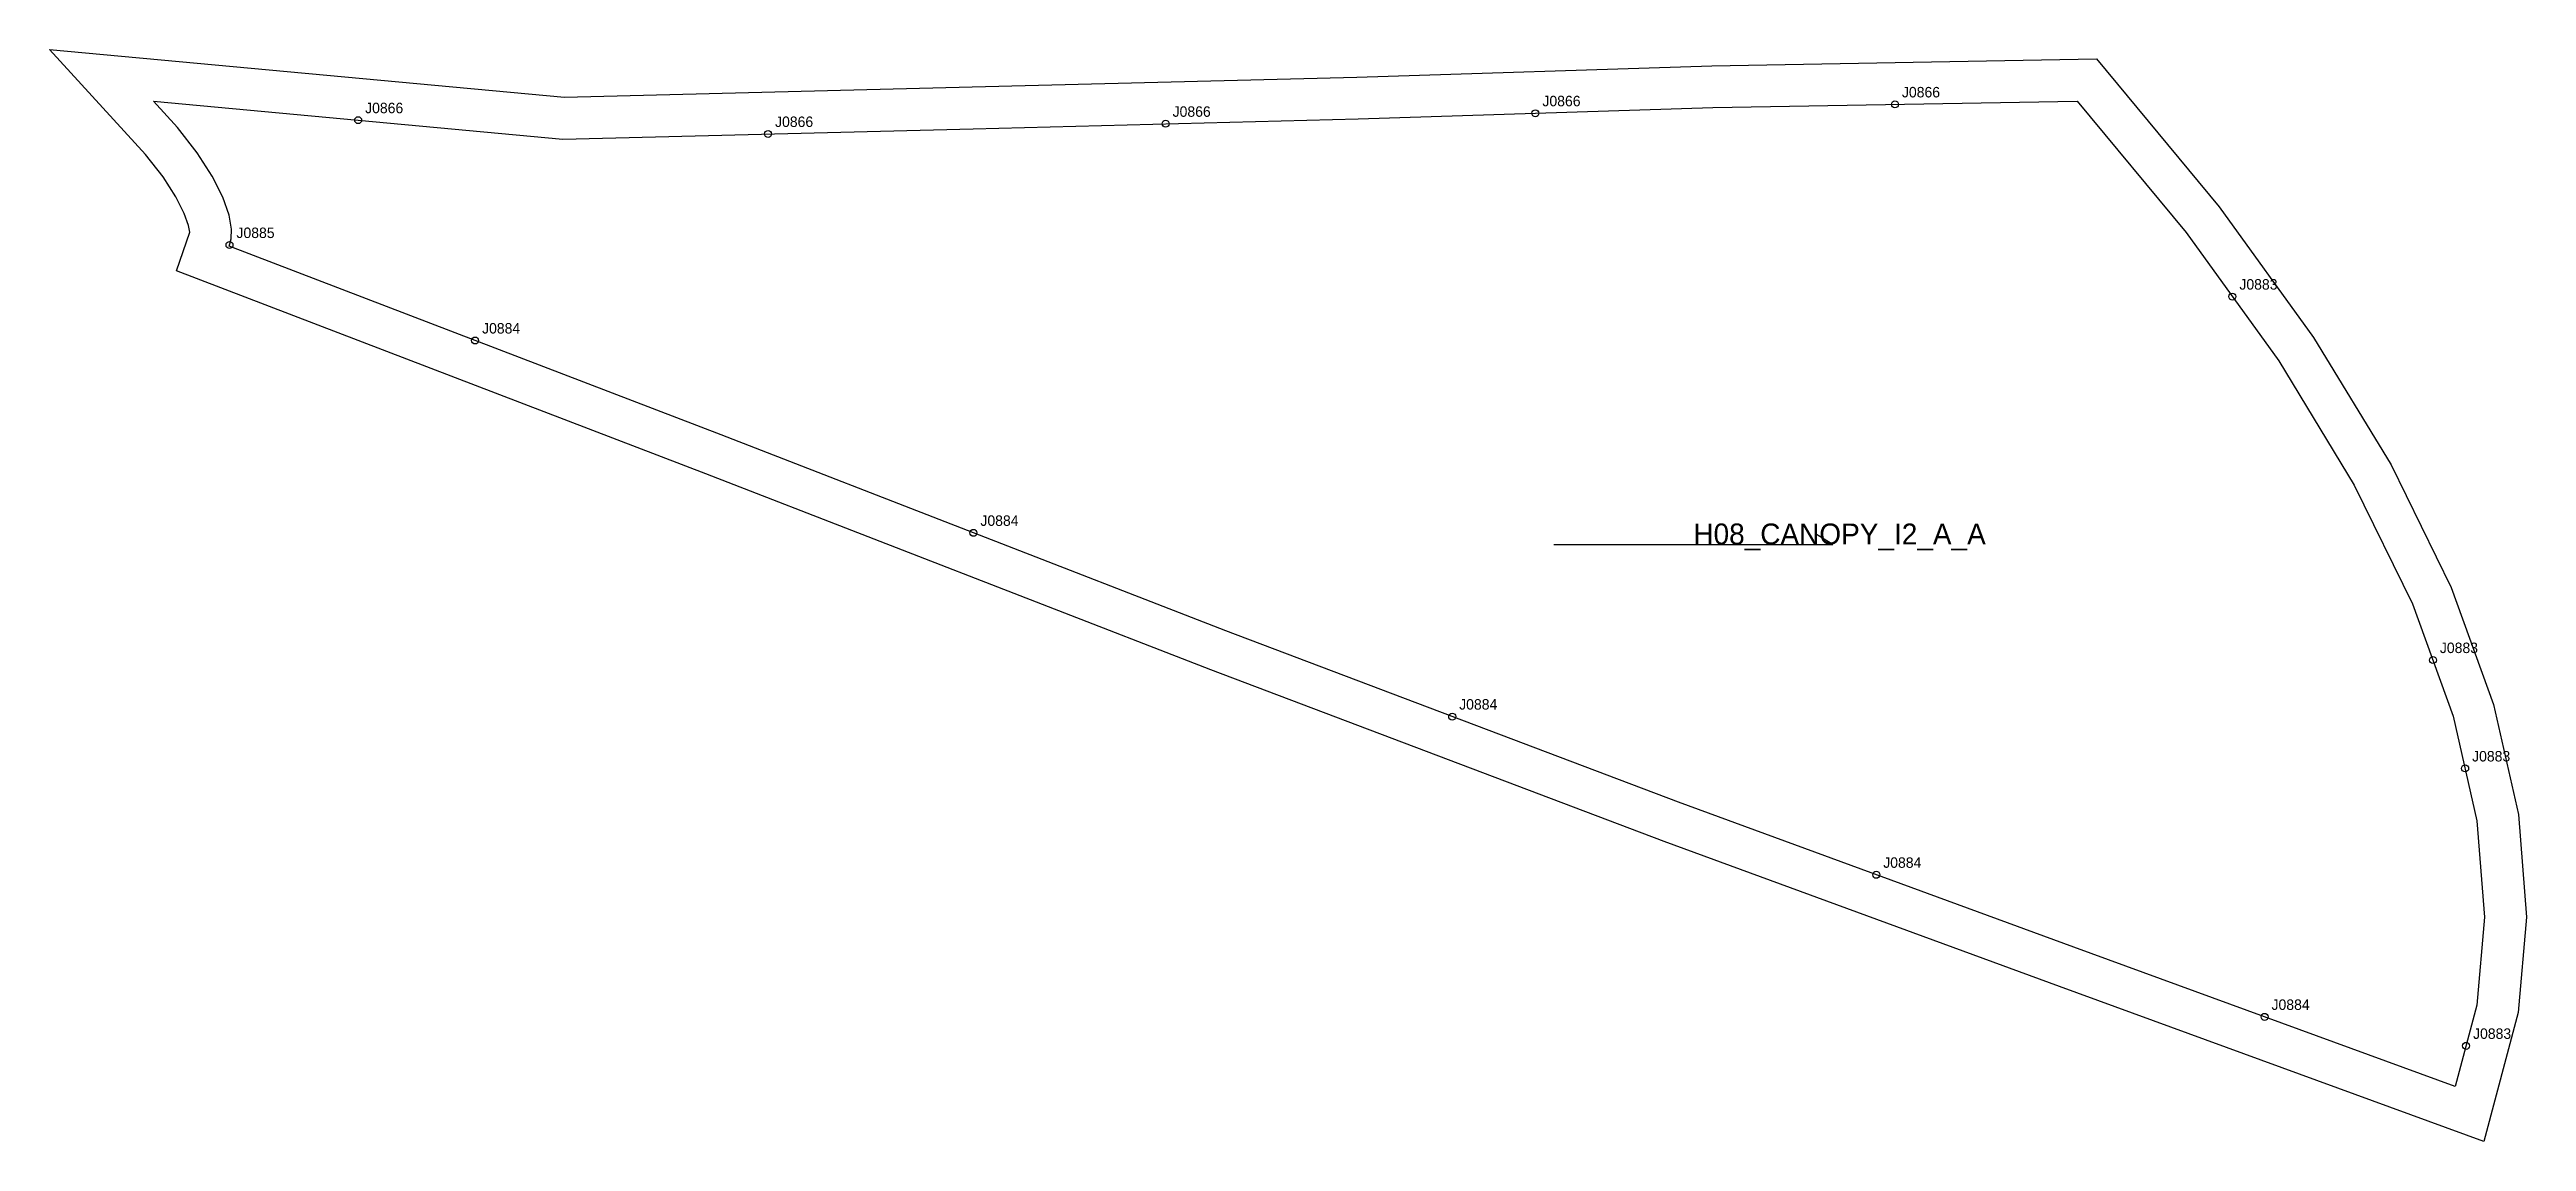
# Model space of a CAD drawing. Header units: millimetres. Extents: x -30 to 680, y -298 to 15.
import ezdxf

# ---------------------------------------------------------------- set-up
doc = ezdxf.new("R2010")
doc.units = ezdxf.units.MM
for name, color, linetype in [('CUT', 1, 'Continuous'), ('GRAIN', 3, 'Continuous'), ('LABEL', 7, 'Continuous'), ('NOTCH', 2, 'Continuous'), ('SEW', 5, 'Continuous')]:
    doc.layers.add(name, color=color, linetype=linetype)

msp = doc.modelspace()

# ---------------------------------------------------------------- linework, layer by layer
at = {"layer": 'CUT'}
msp.add_lwpolyline([(-29.77, 14.81), (117.85, 1.12), (234.76, 4.09), (345.08, 6.93), (446.86, 10.15), (557.13, 12.1), (592.34, -30.28), (619.42, -67.81), (641.62, -104.32), (658.83, -139.48), (671, -172.99), (678.15, -204.57), (680.45, -234.03), (678.1, -261.35), (668.23, -298.35), (546.56, -253.93), (433.15, -212.33), (303.2, -163.1), (158.45, -106.91), (6.65, -48.63), (10.41, -37.55), (10.09, -35.7), (8.86, -32.2), (6.46, -27.44), (2.78, -21.74), (-2.24, -15.34), (-29.77, 14.81)], close=True, dxfattribs=at)
at = {"layer": 'GRAIN'}
for p, q in [((401.57, -127.13), (481.57, -127.13)), ((481.57, -127.13), (476.57, -124.13))]:
    msp.add_line(p, q, dxfattribs=at)
at = {"layer": 'NOTCH'}
for centre in [(499.37, -0.92), (58.72, -5.45), (290.25, -6.48), (396.29, -3.46), (176.26, -9.4), (21.83, -41.25), (596.13, -56.04), (92.25, -68.64), (235.14, -123.8), (653.62, -160.28), (372.42, -176.49), (662.86, -191.37), (494.01, -221.87), (605.35, -262.62), (663.13, -270.93)]:
    msp.add_circle(centre, 1, dxfattribs=at)
at = {"layer": 'SEW'}
msp.add_lwpolyline([(0, 0), (117.45, -10.89), (235.07, -7.9), (345.42, -5.07), (447.16, -1.84), (551.58, 0), (582.85, -37.63), (609.41, -74.45), (631.09, -110.08), (647.77, -144.18), (659.46, -176.37), (666.26, -206.37), (668.41, -233.99), (666.24, -259.28), (660.02, -282.58), (550.68, -242.66), (437.34, -201.08), (307.5, -151.9), (162.78, -95.71), (21.72, -41.56), (21.93, -40.94), (22.35, -39.49), (22.45, -36.73), (21.74, -32.66), (19.92, -27.49), (16.88, -21.46), (12.56, -14.77), (6.92, -7.58)], close=True, dxfattribs=at)

# ---------------------------------------------------------------- texts
at = {"layer": 'LABEL'}
for s, height, p in [('J0866', 3, (398.29, -1.46)), ('J0866', 3, (501.37, 1.08)), ('J0866', 3, (60.72, -3.45)), ('J0866', 3, (178.26, -7.4)), ('J0866', 3, (292.25, -4.48)), ('J0885', 3, (23.83, -39.25)), ('J0883', 3, (598.13, -54.04)), ('J0884', 3, (94.25, -66.64)), ('J0884', 3, (237.14, -121.8)), ('H08_CANOPY_I2_A_A', 6, (441.57, -127.13)), ('J0883', 3, (655.62, -158.28)), ('J0884', 3, (374.42, -174.49)), ('J0883', 3, (664.86, -189.37)), ('J0884', 3, (496.01, -219.87)), ('J0884', 3, (607.35, -260.62)), ('J0883', 3, (665.13, -268.93))]:
    msp.add_text(s, height=height, dxfattribs=at).set_placement(p)

doc.saveas('drawing.dxf')
